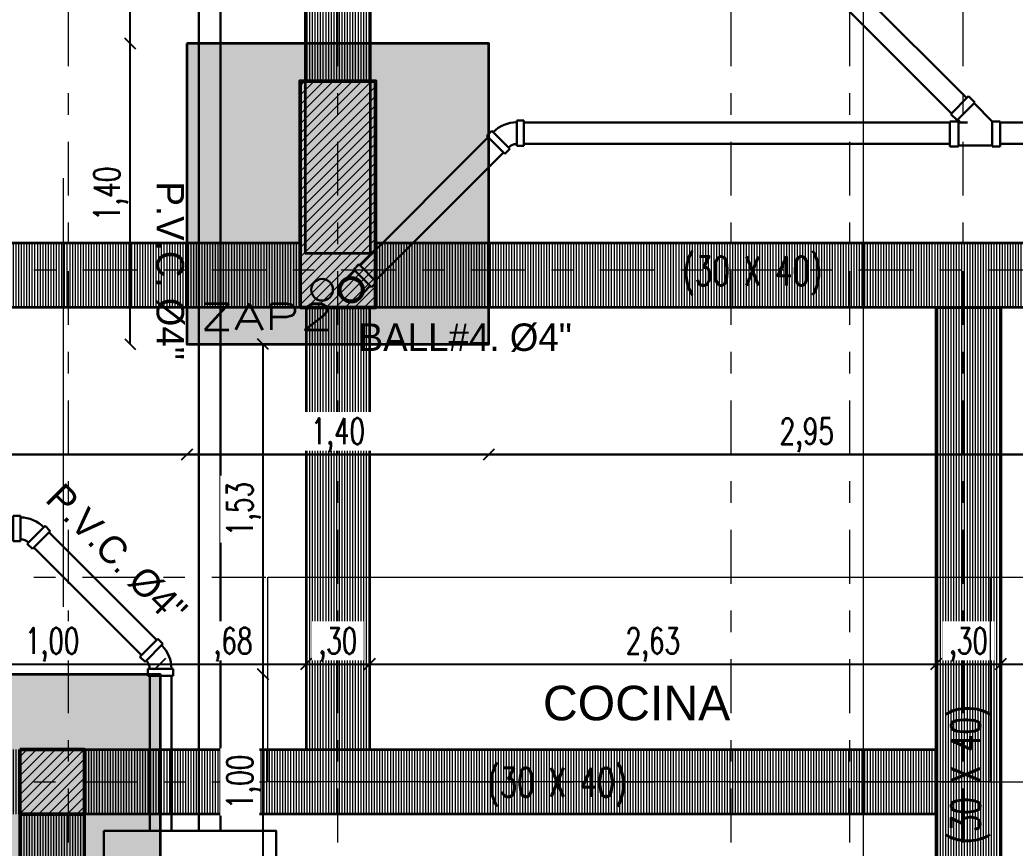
# Model space of a CAD drawing. Header units: metres. Extents: x -50 to 76, y -61 to 14.
# Drawn here: x -43.106 to -38.49, y -1.257 to 2.584 of the extents above; entities that cross this region are included whole.
import ezdxf
from ezdxf.enums import TextEntityAlignment as Align

# ---------------------------------------------------------------- set-up
doc = ezdxf.new("R2010")
doc.units = ezdxf.units.M
doc.header["$MEASUREMENT"] = 0
doc.linetypes.add('CENTERX2', pattern=[4, 2.5, -0.5, 0.5, -0.5])
doc.linetypes.add('DASHDOT2', pattern=[0.5, 0.25, -0.125, 0, -0.125])
doc.layers.add('1 BAN', color=57, linetype='Continuous')
doc.layers.add('HS-TAN', color=7, linetype='Continuous')
for name, color, linetype, lineweight in [('1 COLUMNAS', 1, 'Continuous', 50), ('1 CORTES', 113, 'Continuous', 18), ('1 MUEBLES', 46, 'Continuous', 18), ('1 TEXTOS', 4, 'Continuous', 20), ('_TXT1', 7, 'Continuous', 0), ('A. LLUVIAS', 151, 'Continuous', 30), ('A. NEGRAS', 3, 'Continuous', 30), ('CORTE', 6, 'Continuous', 35), ('COTAS', 251, 'Continuous', 35), ('EJES', 251, 'CENTERX2', 0), ('RELLENOS', 185, 'Continuous', 0), ('TEXTURA', 1, 'Continuous', 0)]:
    doc.layers.add(name, color=color, linetype=linetype, lineweight=lineweight)
doc.styles.add('ARQUITECTONICO', font='stylu.ttf')
doc.styles.add('Estilo_Generado_1', font='arial.ttf')
doc.styles.add('ROMANS', font='romans', dxfattribs={"width": 0.7})
doc.dimstyles.new('Copy of ISO-25', dxfattribs={"dimtxt": 0.12, "dimasz": 0.05, "dimexe": 1.25, "dimexo": 0.625, "dimgap": 0.018, "dimtad": 1, "dimzin": 4, "dimtxsty": 'ROMANS', "dimblk": 'OBLIQUE', "dimcen": 2.5, "dimse1": 1, "dimse2": 1, "dimclrd": 251, "dimclrt": 14, "dimadec": 0, "dimazin": 0, "dimtfac": 1, "dimtix": 1, "dimtmove": 0, "dimatfit": 3, "dimldrblk": 'OBLIQUE', "dimfxl": 1, "dimtfill": 1, "dimarcsym": 0})
pattern_1 = [(90, (-1833.924058, 1025.599969), (-0.0125, 0), [])]

# ---------------------------------------------------------------- blocks, each defined once
blk = doc.blocks.new('_Oblique')
at = {"color": 0, "linetype": 'ByBlock', "lineweight": -2}
blk.add_line((-0.5, -0.5), (0.5, 0.5), dxfattribs=at)
blk = doc.blocks.new('*D199')
at = {"layer": 'COTAS', "color": 251, "lineweight": -2, "transparency": 16777216}
blk.add_line((-45.0314, 0.5685), (-42.3314, 0.5685), dxfattribs=at)
at = {"layer": 'Defpoints', "color": 0, "transparency": 16777216}
for p in [(-45.0314, 0.825), (-42.3314, 0.675), (-42.3314, 0.5685)]:
    blk.add_point(p, dxfattribs=at)
at = {"layer": 'COTAS', "color": 251, "lineweight": -2, "transparency": 16777216, "xscale": 0.05, "yscale": 0.05, "zscale": 0.05, "rotation": 180}
blk.add_blockref('_Oblique', (-45.0314, 0.5685), dxfattribs=at)
at = {"layer": 'COTAS', "color": 251, "lineweight": -2, "transparency": 16777216, "xscale": 0.05, "yscale": 0.05, "zscale": 0.05}
blk.add_blockref('_Oblique', (-42.3314, 0.5685), dxfattribs=at)
at = {"layer": 'COTAS', "color": 14, "transparency": 16777216, "insert": (-43.6814, 0.6579), "char_height": 0.12, "attachment_point": 5, "style": 'ROMANS', "bg_fill": 3, "box_fill_scale": 1.25, "bg_fill_color": 256, "bg_fill_true_color": 13158600, "bg_fill_transparency": 0}
blk.add_mtext('2,70', dxfattribs=at)
blk = doc.blocks.new('*D200')
at = {"layer": 'COTAS', "color": 251, "lineweight": -2, "transparency": 16777216}
blk.add_line((-42.3314, 0.5685), (-40.9314, 0.5685), dxfattribs=at)
at = {"layer": 'Defpoints', "color": 0, "transparency": 16777216}
for p in [(-42.3314, 0.675), (-40.9314, 0.675), (-40.9314, 0.5685)]:
    blk.add_point(p, dxfattribs=at)
at = {"layer": 'COTAS', "color": 251, "lineweight": -2, "transparency": 16777216, "xscale": 0.05, "yscale": 0.05, "zscale": 0.05, "rotation": 180}
blk.add_blockref('_Oblique', (-42.3314, 0.5685), dxfattribs=at)
at = {"layer": 'COTAS', "color": 251, "lineweight": -2, "transparency": 16777216, "xscale": 0.05, "yscale": 0.05, "zscale": 0.05}
blk.add_blockref('_Oblique', (-40.9314, 0.5685), dxfattribs=at)
at = {"layer": 'COTAS', "color": 14, "transparency": 16777216, "insert": (-41.6314, 0.6579), "char_height": 0.12, "attachment_point": 5, "style": 'ROMANS', "bg_fill": 3, "box_fill_scale": 1.25, "bg_fill_color": 256, "bg_fill_true_color": 13158600, "bg_fill_transparency": 0}
blk.add_mtext('1,40', dxfattribs=at)
blk = doc.blocks.new('*D201')
at = {"layer": 'COTAS', "color": 251, "lineweight": -2, "transparency": 16777216}
blk.add_line((-40.9314, 0.5685), (-37.9814, 0.5685), dxfattribs=at)
at = {"layer": 'Defpoints', "color": 0, "transparency": 16777216}
for p in [(-37.9814, 1), (-40.9314, 0.675), (-37.9814, 0.5685)]:
    blk.add_point(p, dxfattribs=at)
at = {"layer": 'COTAS', "color": 251, "lineweight": -2, "transparency": 16777216, "xscale": 0.05, "yscale": 0.05, "zscale": 0.05, "rotation": 180}
blk.add_blockref('_Oblique', (-40.9314, 0.5685), dxfattribs=at)
at = {"layer": 'COTAS', "color": 251, "lineweight": -2, "transparency": 16777216, "xscale": 0.05, "yscale": 0.05, "zscale": 0.05}
blk.add_blockref('_Oblique', (-37.9814, 0.5685), dxfattribs=at)
at = {"layer": 'COTAS', "color": 14, "transparency": 16777216, "insert": (-39.4564, 0.6579), "char_height": 0.12, "attachment_point": 5, "style": 'ROMANS', "bg_fill": 3, "box_fill_scale": 1.25, "bg_fill_color": 256, "bg_fill_true_color": 13158600, "bg_fill_transparency": 0}
blk.add_mtext('2,95', dxfattribs=at)
blk = doc.blocks.new('*D207')
at = {"layer": 'COTAS', "color": 251, "lineweight": -2, "transparency": 16777216}
blk.add_line((-26.8564, 0.5685), (-46.2064, 0.5685), dxfattribs=at)
at = {"layer": 'Defpoints', "color": 0, "transparency": 16777216}
for p in [(-26.8564, 0.875), (-46.2064, 0.5685), (-46.2064, -0.45)]:
    blk.add_point(p, dxfattribs=at)
at = {"layer": 'COTAS', "color": 251, "lineweight": -2, "transparency": 16777216, "xscale": 0.05, "yscale": 0.05, "zscale": 0.05, "rotation": 180}
blk.add_blockref('_Oblique', (-46.2064, 0.5685), dxfattribs=at)
at = {"layer": 'COTAS', "color": 251, "lineweight": -2, "transparency": 16777216, "xscale": 0.05, "yscale": 0.05, "zscale": 0.05}
blk.add_blockref('_Oblique', (-26.8564, 0.5685), dxfattribs=at)
at = {"layer": 'COTAS', "color": 14, "transparency": 16777216, "insert": (-36.5314, 0.6579), "char_height": 0.12, "attachment_point": 5, "style": 'ROMANS', "bg_fill": 3, "box_fill_scale": 1.25, "bg_fill_color": 256, "bg_fill_true_color": 13158600, "bg_fill_transparency": 0}
blk.add_mtext('19,35', dxfattribs=at)
blk = doc.blocks.new('*D210')
at = {"layer": 'COTAS', "color": 251, "lineweight": -2, "transparency": 16777216}
blk.add_line((-43.4564, -0.4034), (-42.4564, -0.4034), dxfattribs=at)
at = {"layer": 'Defpoints', "color": 0, "transparency": 16777216}
for p in [(-42.4564, -0.4034), (-43.4564, -0.45), (-42.4564, -0.45)]:
    blk.add_point(p, dxfattribs=at)
at = {"layer": 'COTAS', "color": 251, "lineweight": -2, "transparency": 16777216, "xscale": 0.05, "yscale": 0.05, "zscale": 0.05, "rotation": 180}
blk.add_blockref('_Oblique', (-43.4564, -0.4034), dxfattribs=at)
at = {"layer": 'COTAS', "color": 251, "lineweight": -2, "transparency": 16777216, "xscale": 0.05, "yscale": 0.05, "zscale": 0.05}
blk.add_blockref('_Oblique', (-42.4564, -0.4034), dxfattribs=at)
at = {"layer": 'COTAS', "color": 14, "transparency": 16777216, "insert": (-42.9564, -0.314), "char_height": 0.12, "attachment_point": 5, "style": 'ROMANS', "bg_fill": 3, "box_fill_scale": 1.25, "bg_fill_color": 256, "bg_fill_true_color": 13158600, "bg_fill_transparency": 0}
blk.add_mtext('1,00', dxfattribs=at)
blk = doc.blocks.new('*D211')
at = {"layer": 'COTAS', "color": 251, "lineweight": -2, "transparency": 16777216}
blk.add_line((-42.4564, -0.4034), (-41.7789, -0.4034), dxfattribs=at)
at = {"layer": 'Defpoints', "color": 0, "transparency": 16777216}
for p in [(-41.7789, -0.4034), (-42.4564, -0.45), (-41.7789, -0.45)]:
    blk.add_point(p, dxfattribs=at)
at = {"layer": 'COTAS', "color": 251, "lineweight": -2, "transparency": 16777216, "xscale": 0.05, "yscale": 0.05, "zscale": 0.05, "rotation": 180}
blk.add_blockref('_Oblique', (-42.4564, -0.4034), dxfattribs=at)
at = {"layer": 'COTAS', "color": 251, "lineweight": -2, "transparency": 16777216, "xscale": 0.05, "yscale": 0.05, "zscale": 0.05}
blk.add_blockref('_Oblique', (-41.7789, -0.4034), dxfattribs=at)
at = {"layer": 'COTAS', "color": 14, "transparency": 16777216, "insert": (-42.1177, -0.314), "char_height": 0.12, "attachment_point": 5, "style": 'ROMANS', "bg_fill": 3, "box_fill_scale": 1.25, "bg_fill_color": 256, "bg_fill_true_color": 13158600, "bg_fill_transparency": 0}
blk.add_mtext(',68', dxfattribs=at)
blk = doc.blocks.new('*D212')
at = {"layer": 'COTAS', "color": 251, "lineweight": -2, "transparency": 16777216}
blk.add_line((-41.7789, -0.4034), (-41.4839, -0.4034), dxfattribs=at)
at = {"layer": 'Defpoints', "color": 0, "transparency": 16777216}
for p in [(-41.4839, -0.4034), (-41.7789, -0.45), (-41.4839, -0.45)]:
    blk.add_point(p, dxfattribs=at)
at = {"layer": 'COTAS', "color": 251, "lineweight": -2, "transparency": 16777216, "xscale": 0.05, "yscale": 0.05, "zscale": 0.05, "rotation": 180}
blk.add_blockref('_Oblique', (-41.7789, -0.4034), dxfattribs=at)
at = {"layer": 'COTAS', "color": 251, "lineweight": -2, "transparency": 16777216, "xscale": 0.05, "yscale": 0.05, "zscale": 0.05}
blk.add_blockref('_Oblique', (-41.4839, -0.4034), dxfattribs=at)
at = {"layer": 'COTAS', "color": 14, "transparency": 16777216, "insert": (-41.6314, -0.314), "char_height": 0.12, "attachment_point": 5, "style": 'ROMANS', "bg_fill": 3, "box_fill_scale": 1.25, "bg_fill_color": 256, "bg_fill_true_color": 13158600, "bg_fill_transparency": 0}
blk.add_mtext(',30', dxfattribs=at)
blk = doc.blocks.new('*D213')
at = {"layer": 'COTAS', "color": 251, "lineweight": -2, "transparency": 16777216}
blk.add_line((-41.4839, -0.4034), (-38.8564, -0.4034), dxfattribs=at)
at = {"layer": 'Defpoints', "color": 0, "transparency": 16777216}
for p in [(-38.8564, -0.4034), (-41.4839, -0.45), (-38.8564, -0.425)]:
    blk.add_point(p, dxfattribs=at)
at = {"layer": 'COTAS', "color": 251, "lineweight": -2, "transparency": 16777216, "xscale": 0.05, "yscale": 0.05, "zscale": 0.05, "rotation": 180}
blk.add_blockref('_Oblique', (-41.4839, -0.4034), dxfattribs=at)
at = {"layer": 'COTAS', "color": 251, "lineweight": -2, "transparency": 16777216, "xscale": 0.05, "yscale": 0.05, "zscale": 0.05}
blk.add_blockref('_Oblique', (-38.8564, -0.4034), dxfattribs=at)
at = {"layer": 'COTAS', "color": 14, "transparency": 16777216, "insert": (-40.1702, -0.314), "char_height": 0.12, "attachment_point": 5, "style": 'ROMANS', "bg_fill": 3, "box_fill_scale": 1.25, "bg_fill_color": 256, "bg_fill_true_color": 13158600, "bg_fill_transparency": 0}
blk.add_mtext('2,63', dxfattribs=at)
blk = doc.blocks.new('*D214')
at = {"layer": 'COTAS', "color": 251, "lineweight": -2, "transparency": 16777216}
blk.add_line((-38.8564, -0.4034), (-38.5564, -0.4034), dxfattribs=at)
at = {"layer": 'Defpoints', "color": 0, "transparency": 16777216}
for p in [(-38.5564, -0.4034), (-38.8564, -0.425), (-38.5564, -0.425)]:
    blk.add_point(p, dxfattribs=at)
at = {"layer": 'COTAS', "color": 251, "lineweight": -2, "transparency": 16777216, "xscale": 0.05, "yscale": 0.05, "zscale": 0.05, "rotation": 180}
blk.add_blockref('_Oblique', (-38.8564, -0.4034), dxfattribs=at)
at = {"layer": 'COTAS', "color": 251, "lineweight": -2, "transparency": 16777216, "xscale": 0.05, "yscale": 0.05, "zscale": 0.05}
blk.add_blockref('_Oblique', (-38.5564, -0.4034), dxfattribs=at)
at = {"layer": 'COTAS', "color": 14, "transparency": 16777216, "insert": (-38.7064, -0.314), "char_height": 0.12, "attachment_point": 5, "style": 'ROMANS', "bg_fill": 3, "box_fill_scale": 1.25, "bg_fill_color": 256, "bg_fill_true_color": 13158600, "bg_fill_transparency": 0}
blk.add_mtext(',30', dxfattribs=at)
blk = doc.blocks.new('*D215')
at = {"layer": 'COTAS', "color": 251, "lineweight": -2, "transparency": 16777216}
blk.add_line((-38.5564, -0.4034), (-36.8564, -0.4034), dxfattribs=at)
at = {"layer": 'Defpoints', "color": 0, "transparency": 16777216}
for p in [(-36.8564, -0.4034), (-38.5564, -0.425), (-36.8564, -0.425)]:
    blk.add_point(p, dxfattribs=at)
at = {"layer": 'COTAS', "color": 251, "lineweight": -2, "transparency": 16777216, "xscale": 0.05, "yscale": 0.05, "zscale": 0.05, "rotation": 180}
blk.add_blockref('_Oblique', (-38.5564, -0.4034), dxfattribs=at)
at = {"layer": 'COTAS', "color": 251, "lineweight": -2, "transparency": 16777216, "xscale": 0.05, "yscale": 0.05, "zscale": 0.05}
blk.add_blockref('_Oblique', (-36.8564, -0.4034), dxfattribs=at)
at = {"layer": 'COTAS', "color": 14, "transparency": 16777216, "insert": (-37.7064, -0.314), "char_height": 0.12, "attachment_point": 5, "style": 'ROMANS', "bg_fill": 3, "box_fill_scale": 1.25, "bg_fill_color": 256, "bg_fill_true_color": 13158600, "bg_fill_transparency": 0}
blk.add_mtext('1,70', dxfattribs=at)
blk = doc.blocks.new('*D267')
at = {"layer": 'COTAS', "color": 251, "lineweight": -2, "transparency": 16777216}
blk.add_line((-41.9786, -1.45), (-41.9786, -0.45), dxfattribs=at)
at = {"layer": 'Defpoints', "color": 0, "transparency": 16777216}
for p in [(-42.4564, -0.45), (-41.9786, -0.45), (-42.4564, -1.45)]:
    blk.add_point(p, dxfattribs=at)
at = {"layer": 'COTAS', "color": 251, "lineweight": -2, "transparency": 16777216, "xscale": 0.05, "yscale": 0.05, "zscale": 0.05}
for p, rotation in [((-41.9786, -0.45), 90), ((-41.9786, -1.45), 270)]:
    blk.add_blockref('_Oblique', p, dxfattribs=dict(at, rotation=rotation))
at = {"layer": 'COTAS', "color": 14, "transparency": 16777216, "insert": (-42.068, -0.95), "char_height": 0.12, "attachment_point": 5, "rotation": 90, "style": 'ROMANS', "bg_fill": 3, "box_fill_scale": 1.25, "bg_fill_color": 256, "bg_fill_true_color": 13158600, "bg_fill_transparency": 0}
blk.add_mtext('1,00', dxfattribs=at)
blk = doc.blocks.new('*D268')
at = {"layer": 'COTAS', "color": 251, "lineweight": -2, "transparency": 16777216}
blk.add_line((-41.9786, -0.45), (-41.9786, 1.08), dxfattribs=at)
at = {"layer": 'Defpoints', "color": 0, "transparency": 16777216}
for p in [(-42.3314, 1.08), (-41.9786, 1.08), (-42.4564, -0.45)]:
    blk.add_point(p, dxfattribs=at)
at = {"layer": 'COTAS', "color": 251, "lineweight": -2, "transparency": 16777216, "xscale": 0.05, "yscale": 0.05, "zscale": 0.05}
for p, rotation in [((-41.9786, 1.08), 90), ((-41.9786, -0.45), 270)]:
    blk.add_blockref('_Oblique', p, dxfattribs=dict(at, rotation=rotation))
at = {"layer": 'COTAS', "color": 14, "transparency": 16777216, "insert": (-42.068, 0.315), "char_height": 0.12, "attachment_point": 5, "rotation": 90, "style": 'ROMANS', "bg_fill": 3, "box_fill_scale": 1.25, "bg_fill_color": 256, "bg_fill_true_color": 13158600, "bg_fill_transparency": 0}
blk.add_mtext('1,53', dxfattribs=at)
blk = doc.blocks.new('*D269')
at = {"layer": 'COTAS', "color": 251, "lineweight": -2, "transparency": 16777216}
blk.add_line((-42.5953, 1.08), (-42.5953, 2.475), dxfattribs=at)
at = {"layer": 'Defpoints', "color": 0, "transparency": 16777216}
for p in [(-42.5953, 2.475), (-42.3314, 2.475), (-42.3314, 1.08)]:
    blk.add_point(p, dxfattribs=at)
at = {"layer": 'COTAS', "color": 251, "lineweight": -2, "transparency": 16777216, "xscale": 0.05, "yscale": 0.05, "zscale": 0.05}
for p, rotation in [((-42.5953, 2.475), 90), ((-42.5953, 1.08), 270)]:
    blk.add_blockref('_Oblique', p, dxfattribs=dict(at, rotation=rotation))
at = {"layer": 'COTAS', "color": 14, "transparency": 16777216, "insert": (-42.6848, 1.7775), "char_height": 0.12, "attachment_point": 5, "rotation": 90, "style": 'ROMANS', "bg_fill": 3, "box_fill_scale": 1.25, "bg_fill_color": 256, "bg_fill_true_color": 13158600, "bg_fill_transparency": 0}
blk.add_mtext('1,40', dxfattribs=at)
blk = doc.blocks.new('*D270')
at = {"layer": 'COTAS', "color": 251, "lineweight": -2, "transparency": 16777216}
blk.add_line((-42.5953, 2.475), (-42.5953, 4.55), dxfattribs=at)
at = {"layer": 'Defpoints', "color": 0, "transparency": 16777216}
for p in [(-42.5953, 4.55), (-42.3298, 4.55), (-42.3314, 2.475)]:
    blk.add_point(p, dxfattribs=at)
at = {"layer": 'COTAS', "color": 251, "lineweight": -2, "transparency": 16777216, "xscale": 0.05, "yscale": 0.05, "zscale": 0.05}
for p, rotation in [((-42.5953, 4.55), 90), ((-42.5953, 2.475), 270)]:
    blk.add_blockref('_Oblique', p, dxfattribs=dict(at, rotation=rotation))
at = {"layer": 'COTAS', "color": 14, "transparency": 16777216, "insert": (-42.6848, 3.5125), "char_height": 0.12, "attachment_point": 5, "rotation": 90, "style": 'ROMANS', "bg_fill": 3, "box_fill_scale": 1.25, "bg_fill_color": 256, "bg_fill_true_color": 13158600, "bg_fill_transparency": 0}
blk.add_mtext('2,07', dxfattribs=at)
blk = doc.blocks.new('sc4')
at = {"layer": 'A. NEGRAS'}
for p, q in [((355005.7426, 99074.8844), (355005.7762, 99074.8844)), ((355005.7426, 99074.8844), (355005.7426, 99074.7668)), ((355005.7762, 99074.8844), (355005.7762, 99074.7668)), ((355005.6277, 99074.8368), (355005.604, 99074.813)), ((355005.7109, 99074.7536), (355005.6277, 99074.8368)), ((355005.6871, 99074.7299), (355005.604, 99074.813)), ((355005.7109, 99074.7536), (355005.6871, 99074.7299)), ((355005.7426, 99074.7668), (355005.7762, 99074.7668))]:
    blk.add_line(p, q, dxfattribs=at)
for radius in [0.1541, 0.0533]:
    blk.add_arc((355005.7426, 99074.7219), radius, 90, 135, dxfattribs=at)
blk = doc.blocks.new('CODO4')
at = {"layer": 'A. NEGRAS'}
h = blk.add_hatch(color=256, dxfattribs=at)
h.dxf.hatch_style = 1
h.set_gradient(color1=(0, 255, 255), color2=(0, 255, 255), tint=1)
h.paths.add_polyline_path([(62.4448, -185.3331, -0.198912), (62.4095, -185.3478), (62.4095, -185.2478, -0.176271), (62.4416, -185.2594), (62.4478, -185.2656, -0.388816)])
at = {"layer": 'A. LLUVIAS'}
for p, q in [((62.3011, -185.356), (62.3011, -185.2393)), ((62.3344, -185.2393), (62.3011, -185.2393)), ((62.3344, -185.356), (62.3344, -185.2393)), ((62.3344, -185.2477), (62.3794, -185.2477)), ((62.3344, -185.356), (62.3011, -185.356)), ((62.3344, -185.3477), (62.3794, -185.3477))]:
    blk.add_line(p, q, dxfattribs=at)
for radius in [0.0584, 0.0531, 0.052, 0.05]:
    blk.add_circle((62.4095, -185.2978), radius, dxfattribs=at)
blk = doc.blocks.new('SC4ALL')
at = {"layer": 'A. LLUVIAS'}
for p, q in [((57.9452, -191.5069), (58.0283, -191.4238)), ((58.0521, -191.4475), (58.0283, -191.4238)), ((57.9689, -191.5307), (58.0521, -191.4475)), ((57.9689, -191.5307), (57.9452, -191.5069)), ((58.0997, -191.5624), (57.9821, -191.5624)), ((57.9821, -191.5624), (57.9821, -191.596)), ((58.0997, -191.5624), (58.0997, -191.596)), ((58.0997, -191.596), (57.9821, -191.596))]:
    blk.add_line(p, q, dxfattribs=at)
for radius in [0.1541, 0.0533]:
    blk.add_arc((57.9372, -191.5624), radius, 0, 45, dxfattribs=at)
blk = doc.blocks.new('YEE4ALL')
at = {"layer": 'A. LLUVIAS'}
for p, q in [((57.7998, -191.3904), (57.7998, -191.2738)), ((57.7998, -191.2738), (57.8357, -191.2738)), ((57.8357, -191.3904), (57.8357, -191.2738)), ((57.8357, -191.2783), (57.9927, -191.2783)), ((57.9927, -191.2738), (58.0331, -191.2738)), ((57.9927, -191.3904), (57.9927, -191.2738)), ((58.0331, -191.3904), (58.0331, -191.2738)), ((57.7998, -191.3904), (57.8357, -191.3904)), ((57.9201, -191.4749), (57.8357, -191.3904)), ((57.9513, -191.3859), (57.9927, -191.3859)), ((57.9963, -191.3987), (57.9835, -191.3859)), ((57.9927, -191.3904), (58.0331, -191.3904)), ((57.9169, -191.478), (57.9994, -191.3956)), ((58.028, -191.4241), (57.9455, -191.5066)), ((57.9994, -191.3956), (58.028, -191.4241)), ((57.9169, -191.478), (57.9455, -191.5066))]:
    blk.add_line(p, q, dxfattribs=at)

msp = doc.modelspace()

# ---------------------------------------------------------------- hatches: boundary and pattern name
at = {"layer": 'RELLENOS'}
h = msp.add_hatch(dxfattribs=at)
h.set_pattern_fill('ANSI31', color=256, scale=0.1, angle=45, style=0)
h.set_pattern_definition(pattern_1)
h.paths.add_polyline_path([(-41.8064, 5.0462), (-41.8064, 5.35), (-45.5558, 4.7501), (-45.5558, 4.4463)])
h.paths.add_polyline_path([(-37.5564, 5.35), (-41.4564, 5.35), (-41.4564, 5.05), (-37.5564, 5.05)])
h.paths.add_polyline_path([(-37.2064, 4.75), (-37.5064, 4.75), (-37.5064, 2.55), (-37.2064, 2.55)])
h.paths.add_polyline_path([(-41.4814, 5.15), (-41.7814, 5.15), (-41.7814, 2.3), (-41.4814, 2.3)])
h.paths.add_polyline_path([(-32.7064, 3.9), (-33.0064, 3.9), (-33.0064, 1.55), (-32.7064, 1.55)])
h.paths.add_polyline_path([(-31.2564, 3.9), (-31.5564, 3.9), (-31.5564, 2.1), (-31.2564, 2.1)])
h.paths.add_polyline_path([(-27.0564, 4.2), (-32.6364, 4.2), (-32.6364, 3.9), (-27.0768, 3.9), (-27.0564, 3.9544)])
h.paths.add_polyline_path([(-26.7564, 3.9), (-27.0564, 3.9), (-27.0768, 3.9), (-27.6564, 2.3544), (-27.6564, -2.65), (-27.3564, -2.65), (-27.3564, 1.25), (-27.5564, 1.25), (-27.5564, 2.3), (-27.3564, 2.3), (-27.336, 2.3544)])
h.paths.add_polyline_path([(-27.6564, 1.55), (-31.2564, 1.55), (-31.2564, 1.25), (-27.6564, 1.25)])
h.paths.add_polyline_path([(-31.5564, 1.55), (-37.2064, 1.55), (-37.2064, 1.25), (-31.5564, 1.25)])
h.paths.add_polyline_path([(-37.5564, 1.55), (-41.4564, 1.55), (-41.4564, 1.25), (-37.5564, 1.25)])
h.paths.add_polyline_path([(-41.8064, 1.55), (-45.4064, 1.55), (-45.4064, 1.25), (-41.8064, 1.25)])
h.paths.add_polyline_path([(-45.5579, 3.55), (-45.855, 3.55), (-45.8564, 1.6027), (-45.5594, 1.6013)])
h.paths.add_polyline_path([(-44.1517, 1.2538), (-43.3573, 1.2538), (-43.3573, 1.25), (-44.1517, 1.25)])
h = msp.add_hatch(dxfattribs=at)
h.set_pattern_fill('ANSI31', color=256, scale=0.1, angle=45, style=0)
h.set_pattern_definition(pattern_1)
h.paths.add_polyline_path([(-45.5564, -0.8), (-43.1064, -0.8), (-43.1064, -1.1), (-45.5564, -1.1)])
h.paths.add_polyline_path([(-42.8064, -0.8), (-38.8564, -0.8), (-38.8564, -1.1), (-42.8064, -1.1)])
h.paths.add_polyline_path([(-41.7789, -0.8), (-41.4839, -0.8), (-41.4839, 1.25), (-41.7789, 1.25)])
h.paths.add_polyline_path([(-43.1064, -1.1), (-42.8064, -1.1), (-42.8064, -2.601), (-42.9564, -2.601), (-42.9564, -2.901), (-42.8064, -2.901), (-42.8064, -4.2), (-43.1064, -4.2), (-43.1064, -2.601)])
h.paths.add_polyline_path([(-45.8564, -1.1), (-45.5564, -1.1), (-45.5564, -4.2), (-45.8564, -4.2)])
h.paths.add_polyline_path([(-42.6564, -2.9), (-38.8564, -2.9), (-38.8564, -2.6), (-42.6564, -2.6)])
h.paths.add_polyline_path([(-38.5564, -2.1), (-38.8564, -2.1), (-38.8564, 1.25), (-38.5564, 1.25)])
h.paths.add_polyline_path([(-36.5564, -3.95), (-36.8564, -3.95), (-36.8564, 1.25), (-36.5564, 1.25)])
h.paths.add_polyline_path([(-31.5564, 0.1389), (-36.5564, 0.1389), (-36.5564, -0.16), (-31.5564, -0.16)])
h.paths.add_polyline_path([(-31.2564, 0.1389), (-27.6564, 0.1389), (-27.6564, -0.15), (-31.2564, -0.15)])
h.paths.add_polyline_path([(-31.5564, -0.15), (-31.2564, -0.15), (-31.2564, -3.95), (-31.5564, -3.95)])
h.paths.add_polyline_path([(-31.5564, 1.25), (-31.2564, 1.25), (-31.2564, -0.15), (-31.5564, -0.15)])
h.paths.add_polyline_path([(-36.5064, -4.2), (-31.5564, -4.2), (-31.5564, -4.5), (-36.5064, -4.5)])
h.paths.add_polyline_path([(-27.7064, -3.75), (-31.2564, -3.75), (-31.2564, -3.45), (-27.7064, -3.45)])
h.paths.add_polyline_path([(-38.4064, -4.2), (-36.9064, -4.2), (-36.9064, -4.5), (-38.4064, -4.5)])
h.paths.add_polyline_path([(-36.5564, -7.4), (-36.8564, -7.4), (-36.8564, -5.3), (-36.5564, -5.3)])
h.paths.add_polyline_path([(-42.8064, -4.5), (-38.8564, -4.5), (-38.8564, -4.2), (-42.8064, -4.2)])
h.paths.add_polyline_path([(-38.8564, -2.9), (-38.5564, -2.9), (-38.5564, -4.2), (-38.8564, -4.2)])
h.paths.add_polyline_path([(-45.2564, -4.2), (-43.4064, -4.2), (-43.4064, -4.5), (-45.2564, -4.5)])
at = {"layer": 'TEXTURA', "true_color": 0x999999}
h = msp.add_hatch(color=253, dxfattribs=at)
h.dxf.hatch_style = 1
h.paths.add_polyline_path([(-46.3064, 3.25), (-45.1064, 3.25), (-45.1064, 5.05), (-46.3064, 5.05)])
h.paths.add_polyline_path([(-42.3298, 4.55), (-40.9298, 4.55), (-40.9298, 5.95), (-42.3298, 5.95)])
h.paths.add_polyline_path([(-36.8646, 6.125), (-37.8646, 6.125), (-37.8646, 4.525), (-36.8646, 4.525)])
h.paths.add_polyline_path([(-32.3214, 4.8), (-33.3214, 4.8), (-33.3214, 3.6), (-32.3214, 3.6)])
h.paths.add_polyline_path([(-30.8064, 2.675), (-32.0064, 2.675), (-32.0064, 0.675), (-30.8064, 0.675)])
h.paths.add_polyline_path([(-26.8564, 2.675), (-27.4564, 2.675), (-28.0564, 2.675), (-28.0564, 0.875), (-26.8564, 0.875)])
h.paths.add_polyline_path([(-27.4064, 3.6499), (-26.4064, 3.6499), (-26.4064, 4.8499), (-27.4064, 4.8499)])
h.paths.add_polyline_path([(-36.7814, 2.8), (-37.3814, 2.8), (-37.9814, 2.8), (-37.9814, 1), (-36.7814, 1)])
h.paths.add_polyline_path([(-40.9314, 1.08), (-40.9314, 2.475), (-42.3314, 2.475), (-42.3314, 1.08)])
h.paths.add_polyline_path([(-46.2314, 0.825), (-45.0314, 0.825), (-45.0314, 2.025), (-46.2314, 2.025)])
h.paths.add_polyline_path([(-45.2064, -0.45), (-46.2064, -0.45), (-46.2064, -1.45), (-45.2064, -1.45)])
h.paths.add_polyline_path([(-43.4564, -1.45), (-42.4564, -1.45), (-42.4564, -0.45), (-43.4564, -0.45)])
h.paths.add_polyline_path([(-42.3064, -2.251), (-43.3064, -2.251), (-43.3064, -3.251), (-42.3064, -3.251)])
h.paths.add_polyline_path([(-46.4564, -3.85), (-46.4564, -4.85), (-44.6564, -4.85), (-44.6564, -3.85)])
h.paths.add_polyline_path([(-44.0064, -3.85), (-44.0064, -4.85), (-42.2064, -4.85), (-42.2064, -3.85)])
h.paths.add_polyline_path([(-38.1064, -3.85), (-39.1064, -3.85), (-39.1064, -4.85), (-38.1064, -4.85)])
h.paths.add_polyline_path([(-38.2314, -1.85), (-39.2314, -1.85), (-39.2314, -3.15), (-38.2314, -3.15)])
h.paths.add_polyline_path([(-36.1064, -3.725), (-36.7064, -3.725), (-37.3064, -3.725), (-37.3064, -5.525), (-36.1064, -5.525)])
h.paths.add_polyline_path([(-30.8064, -3.525), (-32.0064, -3.525), (-32.0064, -5.725), (-30.8064, -5.725)])
h.paths.add_polyline_path([(-26.9064, -2.1), (-28.1064, -2.1), (-28.1064, -4.3), (-26.9064, -4.3)])
h.paths.add_polyline_path([(-36.1064, -7.175), (-36.7064, -7.175), (-37.3064, -7.175), (-37.3064, -8.975), (-36.1064, -8.975)])
at = {"layer": 'TEXTURA'}
h = msp.add_hatch(dxfattribs=at)
h.set_pattern_fill('ANSI31', color=1, scale=0.25)
h.set_pattern_definition([(45, (-1866.976104, 942.824767), (-0.0220970869, 0.0220970869), [])])
h.paths.add_polyline_path([(-41.4564, 5.35), (-41.8064, 5.35), (-41.8064, 5.15), (-41.4564, 5.15)])
h.paths.add_polyline_path([(-37.2064, 5.9), (-37.5564, 5.9), (-37.5564, 5.75), (-37.5564, 4.75), (-37.3814, 4.75), (-37.2064, 4.75)])
h.paths.add_polyline_path([(-37.2064, 2.55), (-37.5564, 2.55), (-37.5564, 1.6), (-37.5564, 1.25), (-37.2064, 1.25), (-37.2064, 1.6)])
h.paths.add_polyline_path([(-31.2564, 2.1), (-31.5564, 2.1), (-31.5564, 1.25), (-31.2564, 1.25), (-31.2564, 1.6)])
h.paths.add_polyline_path([(-32.6364, 4.55), (-33.0064, 4.55), (-33.0064, 3.9), (-32.6364, 3.9), (-32.6364, 4.25)])
h.paths.add_polyline_path([(-26.7564, 4.55), (-27.0564, 4.55), (-27.0564, 3.9), (-26.7564, 3.9)])
h.paths.add_polyline_path([(-27.3564, -2.65), (-27.7064, -2.65), (-27.7064, -3.75), (-27.3564, -3.75), (-27.3564, -3.45)])
h.paths.add_polyline_path([(-31.2564, -3.95), (-31.5564, -3.95), (-31.5564, -5.3), (-31.2564, -5.3)])
h.paths.add_polyline_path([(-36.5064, -3.95), (-36.9064, -3.95), (-36.9064, -5.3), (-36.5064, -5.3)])
h.paths.add_polyline_path([(-36.5064, -7.4), (-36.9064, -7.4), (-36.9064, -8.75), (-36.5064, -8.75)])
h.paths.add_polyline_path([(-38.4064, -4.2), (-38.8564, -4.2), (-38.8564, -4.5), (-38.6064, -4.5), (-38.4064, -4.5)])
h.paths.add_polyline_path([(-38.6064, -2.1), (-38.8564, -2.1), (-38.8564, -2.9), (-38.6064, -2.9)])
h.paths.add_polyline_path([(-42.6564, -2.601), (-42.9564, -2.601), (-42.9564, -2.901), (-42.8064, -2.901), (-42.8064, -2.9), (-42.6564, -2.9)])
h.paths.add_polyline_path([(-42.8064, -4.2), (-43.1064, -4.2), (-43.4064, -4.2), (-43.4064, -4.5), (-42.8064, -4.5)])
h.paths.add_polyline_path([(-45.2564, -4.2), (-45.8564, -4.2), (-45.8564, -4.5), (-45.5564, -4.5), (-45.2564, -4.5)])
h.paths.add_polyline_path([(-45.5564, -0.8), (-45.8564, -0.8), (-45.8564, -1.1), (-45.5564, -1.1)])
h.paths.add_polyline_path([(-42.8064, -0.8), (-43.1064, -0.8), (-43.1064, -1.1), (-42.8064, -1.1)])
h.paths.add_polyline_path([(-45.4064, 1.6), (-45.6294, 1.6013), (-45.8564, 1.6013), (-45.8564, 1.25), (-45.6314, 1.25), (-45.4064, 1.25)])
h.paths.add_polyline_path([(-41.4564, 2.3), (-41.8064, 2.3), (-41.8064, 1.25), (-41.4564, 1.25)])

# ---------------------------------------------------------------- linework, layer by layer
at = {"layer": '1 COLUMNAS'}
for points in [[(-41.8064, 1.25), (-41.8064, 2.3), (-41.4564, 2.3), (-41.4564, 1.25)], [(-43.1064, -0.8), (-42.8064, -0.8), (-42.8064, -1.1), (-43.1064, -1.1)]]:
    msp.add_lwpolyline(points, close=True, dxfattribs=at)
at = {"layer": 'A. LLUVIAS'}
for p, q in [((-38.7142, 2.221), (-40.428, 3.9348)), ((-38.7849, 2.1503), (-40.4987, 3.8641)), ((-38.7932, 2.109), (-40.7682, 2.109)), ((-35.412, 2.109), (-38.5598, 2.109)), ((-40.9338, 2.0395), (-41.5287, 1.4447)), ((-38.7932, 2.009), (-40.7682, 2.009)), ((-35.412, 2.009), (-38.5598, 2.009)), ((-40.8631, 1.9688), (-41.458, 1.3739))]:
    msp.add_line(p, q, dxfattribs=at)
for centre in [(-41.7047, 1.3326), (-41.5699, 1.3326)]:
    msp.add_circle(centre, 0.0505, dxfattribs=at)
at = {"layer": 'CORTE', "color": 1}
for points in [[(-42.3314, 2.475), (-42.3314, 1.08), (-40.9314, 1.08), (-40.9314, 2.475)], [(-43.4564, -0.45), (-42.4564, -0.45), (-42.4564, -1.45), (-43.4564, -1.45)]]:
    msp.add_lwpolyline(points, close=True, dxfattribs=at)
at = {"layer": 'COTAS'}
for points in [[(-41.7814, 5.15), (-41.4814, 5.15), (-41.4814, 1.5), (-41.7814, 1.5)], [(-45.4064, 1.55), (-41.8064, 1.55), (-41.8064, 1.25), (-45.4064, 1.25)], [(-41.4564, 1.55), (-37.5564, 1.55), (-37.5564, 1.25), (-41.4564, 1.25)], [(-41.7789, -0.8), (-41.4839, -0.8), (-41.4839, 1.25), (-41.7789, 1.25)], [(-38.5564, -2.1), (-38.8564, -2.1), (-38.8564, 1.25), (-38.5564, 1.25)], [(-42.8064, -0.8), (-38.8564, -0.8), (-38.8564, -1.1), (-42.8064, -1.1)], [(-43.1064, -1.1), (-42.8064, -1.1), (-42.8064, -2.601), (-42.9564, -2.601), (-42.9564, -2.901), (-42.8064, -2.901), (-42.8064, -4.2), (-43.1064, -4.2), (-43.1064, -2.601)]]:
    msp.add_lwpolyline(points, close=True, dxfattribs=at)
at = {"layer": 'EJES', "linetype": 'DASHDOT2'}
for p, q in [((-42.8814, -10.2308), (-42.8814, 7.233)), ((-42.8814, -10.2308), (-42.8814, 7.233)), ((-41.6314, -10.2308), (-41.6314, 7.233)), ((-41.6314, -10.2308), (-41.6314, 7.233)), ((-39.8064, -10.2308), (-39.8064, 7.233)), ((-39.2564, -10.2308), (-39.2564, 7.233)), ((-38.7314, -10.2308), (-38.7314, 7.233)), ((-38.7314, -10.2308), (-38.7314, 7.233)), ((-47.6161, 1.425), (-24.007, 1.425)), ((-47.6161, 0), (-23.9845, 0)), ((-47.6161, -0.95), (-23.9845, -0.95))]:
    msp.add_line(p, q, dxfattribs=at)

# ---------------------------------------------------------------- block references
at = {"layer": 'HS-TAN'}
for name, p, rotation in [('YEE4ALL', (19.2399, -189.2769), 180), ('SC4ALL', (-232.3642, -55.9821), 90.00000000000001)]:
    msp.add_blockref(name, p, dxfattribs=dict(at, rotation=rotation))
at = {"layer": 'HS-TAN', "xscale": -1, "rotation": 45.00000000000009}
msp.add_blockref('CODO4', (-128.465, 176.4881), dxfattribs=at)

# ---------------------------------------------------------------- texts
at = {"layer": '1 TEXTOS', "insert": (-40.6804, -0.5043), "char_height": 0.16, "attachment_point": 1, "style": 'Estilo_Generado_1'}
msp.add_mtext('\\A1;{\\pql;\\fArial|b0|i0|c0|p34;COCINA}', dxfattribs=at)
at = {"layer": '_TXT1', "style": 'ROMANS', "width": 1.5}
msp.add_text('ZAP2', height=0.12241, dxfattribs=at).set_placement((-41.961, 1.1468), align=Align.CENTER)
at = {"layer": '_TXT1', "char_height": 0.13465, "width": 4.508202, "attachment_point": 5, "style": 'ROMANS'}
for insert in [(-39.7081, 1.3976, 15.4566), (-40.6137, -0.975, 15.4566)]:
    msp.add_mtext('(30 X 40)', dxfattribs=dict(at, insert=insert))
at = {"layer": '_TXT1', "insert": (-38.697, -0.916, 15.4566), "char_height": 0.13465, "width": 4.508202, "attachment_point": 5, "rotation": 90, "style": 'ROMANS'}
msp.add_mtext('(30 X 40)', dxfattribs=at)
at = {"layer": 'A. LLUVIAS', "insert": (-41.0406, 1.1101), "char_height": 0.127426, "attachment_point": 5, "rotation": 0.0011, "style": 'ARQUITECTONICO'}
msp.add_mtext('{\\fCentury Gothic|b0|i0|c0|p34;BALL#4. %%C4"}', dxfattribs=at)

# ---------------------------------------------------------------- next in the draw order: dimensions: what is measured, and where the dimension line sits
at = {"layer": 'COTAS'}
dim = msp.add_linear_dim(base=(-42.59533133, 2.47500001), p1=(-42.33144917, 1.08), p2=(-42.33144917, 2.47500001), angle=90, dimstyle='Copy of ISO-25', dxfattribs=at)
dim.commit()
dim.dimension.update_dxf_attribs({"geometry": '*D269', "text_midpoint": (-42.6847599, 1.77750001)})
dim = msp.add_linear_dim(base=(-42.3314, 0.5685), p1=(-45.0314, 0.825), p2=(-42.3314, 0.675), dimstyle='Copy of ISO-25', override={"dimtmove": 1}, dxfattribs=at)
dim.commit()
dim.dimension.update_dxf_attribs({"geometry": '*D199', "text_midpoint": (-43.6814, 0.6579)})

# ---------------------------------------------------------------- next in the draw order: texts
at = {"layer": 'A. NEGRAS', "insert": (-42.4112, 1.4211), "char_height": 0.127426, "attachment_point": 5, "rotation": 270.0011, "style": 'ARQUITECTONICO'}
msp.add_mtext('{\\fCentury Gothic|b0|i0|c0|p34;P.V.C. %%C4"}', dxfattribs=at)

# ---------------------------------------------------------------- next in the draw order: dimensions: what is measured, and where the dimension line sits
at = {"layer": 'COTAS'}
dim = msp.add_linear_dim(base=(-42.59533133, 4.55), p1=(-42.33144917, 2.47500001), p2=(-42.32983191, 4.55), angle=90, dimstyle='Copy of ISO-25', override={"dimtmove": 1}, dxfattribs=at)
dim.commit()
dim.dimension.update_dxf_attribs({"geometry": '*D270', "text_midpoint": (-42.6847599, 3.51250001)})
dim = msp.add_linear_dim(base=(-40.9314, 0.5685), p1=(-42.3314, 0.675), p2=(-40.9314, 0.675), dimstyle='Copy of ISO-25', override={"dimtmove": 1}, dxfattribs=at)
dim.commit()
dim.dimension.update_dxf_attribs({"geometry": '*D200', "text_midpoint": (-41.6314, 0.6579)})

# ---------------------------------------------------------------- next in the draw order: dimensions: what is measured, and where the dimension line sits
dim = msp.add_linear_dim(base=(-37.9814, 0.5685), p1=(-40.9314, 0.675), p2=(-37.9814, 1), dimstyle='Copy of ISO-25', override={"dimtmove": 1}, dxfattribs=at)
dim.commit()
dim.dimension.update_dxf_attribs({"geometry": '*D201', "text_midpoint": (-39.4564, 0.6579)})

# ---------------------------------------------------------------- next in the draw order: dimensions: what is measured, and where the dimension line sits
dim = msp.add_linear_dim(base=(-46.2064, 0.5685), p1=(-26.8564, 0.875), p2=(-46.2064, -0.45), dimstyle='Copy of ISO-25', override={"dimtmove": 1}, dxfattribs=at)
dim.commit()
dim.dimension.update_dxf_attribs({"geometry": '*D207', "text_midpoint": (-36.5314, 0.6579)})

# ---------------------------------------------------------------- next in the draw order: linework, layer by layer
at = {"layer": '1 MUEBLES'}
msp.add_line((-42.9064, 1.85), (-42.9064, -0.1384), dxfattribs=at)
at = {"layer": 'A. NEGRAS'}
for p, q in [((-42.2764, -1.1774), (-42.2764, 4.0688)), ((-42.1764, -1.1774), (-42.1764, 4.0688))]:
    msp.add_line(p, q, dxfattribs=at)

# ---------------------------------------------------------------- next in the draw order: block references
at = {"layer": 'COTAS', "xscale": -1, "rotation": 359.9999999873991}
msp.add_blockref('sc4', (354962.6386, -99074.5998), dxfattribs=at)

# ---------------------------------------------------------------- next in the draw order: texts
at = {"layer": 'A. NEGRAS', "insert": (-42.6583, 0.1059), "char_height": 0.127426, "attachment_point": 5, "rotation": 315.0011, "style": 'ARQUITECTONICO'}
msp.add_mtext('{\\fCentury Gothic|b0|i0|c0|p34;P.V.C. %%C4"}', dxfattribs=at)

# ---------------------------------------------------------------- next in the draw order: dimensions: what is measured, and where the dimension line sits
at = {"layer": 'COTAS'}
for base, p1, p2, picture, middle in [((-42.4564, -0.4034), (-43.4564, -0.45), (-42.4564, -0.45), '*D210', (-42.9564, -0.314)), ((-41.4839491708, -0.4034494094), (-41.7789491708, -0.4500000013), (-41.4839491708, -0.4500000013), '*D212', (-41.6314491708, -0.314020838))]:
    dim = msp.add_linear_dim(base=base, p1=p1, p2=p2, dimstyle='Copy of ISO-25', override={"dimtmove": 1}, dxfattribs=at)
    dim.commit()
    dim.dimension.update_dxf_attribs({"geometry": picture, "text_midpoint": middle})

# ---------------------------------------------------------------- next in the draw order: linework, layer by layer
at = {"layer": 'A. NEGRAS'}
for p, q in [((-42.9714, 0.2073), (-42.472, -0.2921)), ((-43.0421, 0.1366), (-42.5427, -0.3628)), ((-42.5038, -1.1774), (-42.5038, -0.4588))]:
    msp.add_line(p, q, dxfattribs=at)

# ---------------------------------------------------------------- next in the draw order: block references
at = {"layer": 'COTAS', "rotation": 270.0000000126009}
msp.add_blockref('sc4', (-99117.2796, 355005.3174), dxfattribs=at)

# ---------------------------------------------------------------- next in the draw order: dimensions: what is measured, and where the dimension line sits
at = {"layer": 'COTAS'}
dim = msp.add_linear_dim(base=(-38.8564, -0.4034), p1=(-41.4839, -0.45), p2=(-38.8564, -0.425), dimstyle='Copy of ISO-25', override={"dimtmove": 1}, dxfattribs=at)
dim.commit()
dim.dimension.update_dxf_attribs({"geometry": '*D213', "text_midpoint": (-40.1702, -0.314)})

# ---------------------------------------------------------------- next in the draw order: linework, layer by layer
at = {"layer": '1 CORTES'}
msp.add_line((-39.1939, -9.9357), (-39.1939, 7.946), dxfattribs=at)

# ---------------------------------------------------------------- next in the draw order: dimensions: what is measured, and where the dimension line sits
at = {"layer": 'COTAS'}
dim = msp.add_linear_dim(base=(-38.5564, -0.4034), p1=(-38.8564, -0.425), p2=(-38.5564, -0.425), dimstyle='Copy of ISO-25', override={"dimtmove": 1}, dxfattribs=at)
dim.commit()
dim.dimension.update_dxf_attribs({"geometry": '*D214', "text_midpoint": (-38.7064, -0.314)})

# ---------------------------------------------------------------- next in the draw order: linework, layer by layer
at = {"layer": '1 MUEBLES'}
msp.add_lwpolyline([(-41.9564, 0), (-38.6064, 0), (-38.6064, -0.95), (-41.9564, -0.95)], close=True, dxfattribs=at)

# ---------------------------------------------------------------- next in the draw order: dimensions: what is measured, and where the dimension line sits
at = {"layer": 'COTAS'}
dim = msp.add_linear_dim(base=(-36.8564, -0.4034), p1=(-38.5564, -0.425), p2=(-36.8564, -0.425), dimstyle='Copy of ISO-25', override={"dimtmove": 1}, dxfattribs=at)
dim.commit()
dim.dimension.update_dxf_attribs({"geometry": '*D215', "text_midpoint": (-37.7064, -0.314)})

# ---------------------------------------------------------------- next in the draw order: dimensions: what is measured, and where the dimension line sits
dim = msp.add_linear_dim(base=(-41.9786, -0.45), p1=(-42.4564, -1.45), p2=(-42.4564, -0.45), angle=90, dimstyle='Copy of ISO-25', override={"dimtmove": 1}, dxfattribs=at)
dim.commit()
dim.dimension.update_dxf_attribs({"geometry": '*D267', "text_midpoint": (-42.068, -0.95)})

# ---------------------------------------------------------------- next in the draw order: linework, layer by layer
at = {"layer": '1 BAN', "lineweight": 30}
msp.add_lwpolyline([(-42.7172, -1.1774), (-41.9172, -1.1774), (-41.9172, -1.9774), (-42.7172, -1.9774)], close=True, dxfattribs=at)
at = {"layer": 'A. NEGRAS'}
msp.add_line((-42.4038, -1.1774), (-42.4038, -0.4588), dxfattribs=at)

# ---------------------------------------------------------------- next in the draw order: dimensions: what is measured, and where the dimension line sits
at = {"layer": 'COTAS'}
dim = msp.add_linear_dim(base=(-41.7789, -0.4034), p1=(-42.4564, -0.45), p2=(-41.7789, -0.45), dimstyle='Copy of ISO-25', override={"dimtmove": 1}, dxfattribs=at)
dim.commit()
dim.dimension.update_dxf_attribs({"geometry": '*D211', "text_midpoint": (-42.1177, -0.314)})

# ---------------------------------------------------------------- next in the draw order: dimensions: what is measured, and where the dimension line sits
dim = msp.add_linear_dim(base=(-41.9786, 1.08), p1=(-42.4564, -0.45), p2=(-42.3314, 1.08), angle=90, dimstyle='Copy of ISO-25', override={"dimtmove": 1}, dxfattribs=at)
dim.commit()
dim.dimension.update_dxf_attribs({"geometry": '*D268', "text_midpoint": (-42.068, 0.315)})

doc.saveas('drawing.dxf')
